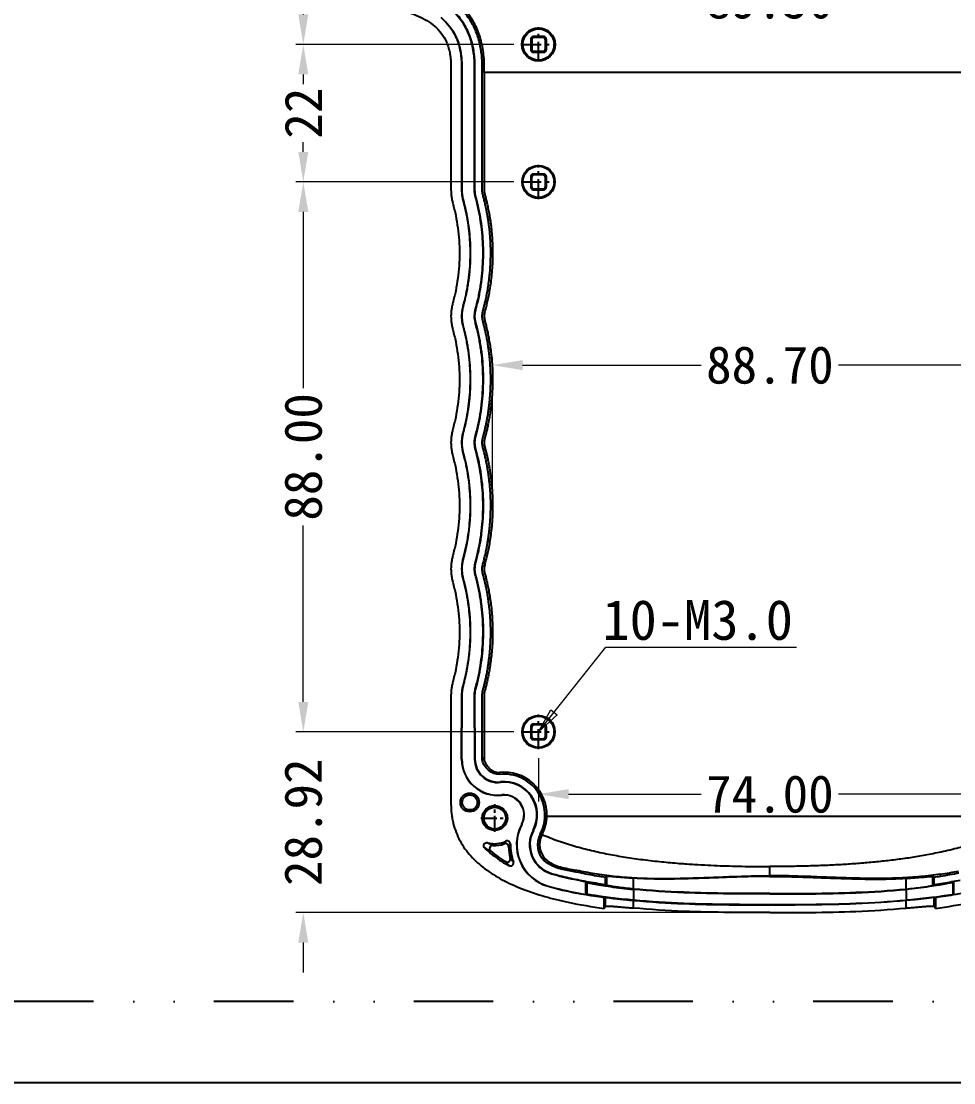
# Model space of a CAD drawing. Header units: millimetres. Extents: x 186 to 1161, y 123 to 802.
# Drawn here: x 427.3 to 576.4, y 122.8 to 292.7 of the extents above; entities that cross this region are included whole.
import ezdxf

# ---------------------------------------------------------------- set-up
doc = ezdxf.new("R2010")
doc.units = ezdxf.units.MM
doc.linetypes.add('CENTER', pattern=[50.8, 31.75, -6.35, 6.35, -6.35])
doc.linetypes.add('DIVIDE', pattern=[31.75, 12.7, -6.35, 0, -6.35, 0, -6.35])
doc.layers.add('dim', color=3, linetype='Continuous', lineweight=9)
doc.styles.add('FFS', font='')
doc.styles.get('FFS').set_extended_font_data('FangSong_GB2312')
doc.dimstyles.new('YanXiu', dxfattribs={"dimtxt": 2.5, "dimasz": 2.2, "dimexe": 0.66, "dimexo": 0.66, "dimgap": 0.66, "dimtad": 0, "dimzin": 1, "dimdsep": 46, "dimtxsty": 'FFS', "dimcen": 0, "dimclrd": 256, "dimclre": 131, "dimclrt": 42, "dimazin": 0, "dimtfac": 1, "dimtofl": 0, "dimtmove": 0, "dimatfit": 3, "dimfxl": 1, "dimlwd": 5, "dimlwe": 5, "dimarcsym": 0})

# ---------------------------------------------------------------- blocks, each defined once
blk = doc.blocks.new('*D98')
at = {"layer": 'Defpoints', "color": 0}
for p in [(499, 305.49), (472.39, 288.99), (507.26, 288.99)]:
    blk.add_point(p, dxfattribs=at)
at = {"layer": 'dim', "color": 131, "lineweight": 5}
for p, q in [((497.8, 305.49), (471.19, 305.49)), ((506.06, 288.99), (471.19, 288.99))]:
    blk.add_line(p, q, dxfattribs=at)
at = {"layer": 'dim', "lineweight": 5}
blk.add_line((472.39, 300.69), (472.39, 293.79), dxfattribs=at)
at = {"layer": 'dim'}
for points in [[(471.59, 300.69), (473.19, 300.69), (472.39, 305.49)], [(471.59, 293.79), (473.19, 293.79), (472.39, 288.99)]]:
    blk.add_solid(points, dxfattribs=at)
at = {"layer": 'dim', "color": 42, "insert": (472.39, 320.28), "char_height": 6, "attachment_point": 5, "rotation": 90, "style": 'FFS'}
blk.add_mtext('16.50', dxfattribs=at)
blk = doc.blocks.new('*D99')
at = {"layer": 'Defpoints', "color": 0}
for p in [(507.26, 288.99), (472.39, 266.99), (507.26, 266.99)]:
    blk.add_point(p, dxfattribs=at)
at = {"layer": 'dim', "color": 131, "lineweight": 5}
for p, q in [((506.06, 288.99), (471.19, 288.99)), ((506.06, 266.99), (471.19, 266.99))]:
    blk.add_line(p, q, dxfattribs=at)
at = {"layer": 'dim', "lineweight": 5}
for p, q in [((472.39, 284.19), (472.39, 282.65)), ((472.39, 271.79), (472.39, 273.34))]:
    blk.add_line(p, q, dxfattribs=at)
at = {"layer": 'dim'}
for points in [[(471.59, 284.19), (473.19, 284.19), (472.39, 288.99)], [(471.59, 271.79), (473.19, 271.79), (472.39, 266.99)]]:
    blk.add_solid(points, dxfattribs=at)
at = {"layer": 'dim', "color": 42, "insert": (472.39, 277.99), "char_height": 6, "attachment_point": 5, "rotation": 90, "style": 'FFS'}
blk.add_mtext('22', dxfattribs=at)
blk = doc.blocks.new('*D128')
at = {"layer": 'Defpoints', "color": 0}
for p in [(507.26, 266.99), (472.39, 178.99), (507.26, 178.99)]:
    blk.add_point(p, dxfattribs=at)
at = {"layer": 'dim', "color": 131, "lineweight": 5}
for p, q in [((506.06, 266.99), (471.19, 266.99)), ((506.06, 178.99), (471.19, 178.99))]:
    blk.add_line(p, q, dxfattribs=at)
at = {"layer": 'dim', "lineweight": 5}
for p, q in [((472.39, 262.19), (472.39, 233.97)), ((472.39, 183.79), (472.39, 212.01))]:
    blk.add_line(p, q, dxfattribs=at)
at = {"layer": 'dim'}
for points in [[(471.59, 262.19), (473.19, 262.19), (472.39, 266.99)], [(471.59, 183.79), (473.19, 183.79), (472.39, 178.99)]]:
    blk.add_solid(points, dxfattribs=at)
at = {"layer": 'dim', "color": 42, "insert": (472.39, 222.99), "char_height": 6, "attachment_point": 5, "rotation": 90, "style": 'FFS'}
blk.add_mtext('88.00', dxfattribs=at)
blk = doc.blocks.new('*D129')
at = {"layer": 'Defpoints', "color": 0}
for p in [(507.26, 178.99), (472.39, 150.07), (547.01, 150.07)]:
    blk.add_point(p, dxfattribs=at)
at = {"layer": 'dim', "lineweight": 5}
for p, q in [((472.39, 183.79), (472.39, 188.59)), ((472.39, 145.27), (472.39, 140.47))]:
    blk.add_line(p, q, dxfattribs=at)
at = {"layer": 'dim', "color": 131, "lineweight": 5}
for p, q in [((506.06, 178.99), (471.19, 178.99)), ((545.81, 150.07), (471.19, 150.07))]:
    blk.add_line(p, q, dxfattribs=at)
at = {"layer": 'dim'}
for points in [[(471.59, 183.79), (473.19, 183.79), (472.39, 178.99)], [(471.59, 145.27), (473.19, 145.27), (472.39, 150.07)]]:
    blk.add_solid(points, dxfattribs=at)
at = {"layer": 'dim', "color": 42, "insert": (472.39, 164.53), "char_height": 6, "attachment_point": 5, "rotation": 90, "style": 'FFS'}
blk.add_mtext('28.92', dxfattribs=at)
blk = doc.blocks.new('*D101')
at = {"layer": 'Defpoints', "color": 0}
for p in [(502.26, 302.23), (591.76, 302.23), (591.76, 296.1)]:
    blk.add_point(p, dxfattribs=at)
at = {"layer": 'dim', "color": 131, "lineweight": 5}
for p, q in [((502.26, 301.03), (502.26, 294.9)), ((591.76, 301.03), (591.76, 294.9))]:
    blk.add_line(p, q, dxfattribs=at)
at = {"layer": 'dim', "lineweight": 5}
for p, q in [((507.06, 296.1), (536.03, 296.1)), ((586.96, 296.1), (557.99, 296.1))]:
    blk.add_line(p, q, dxfattribs=at)
at = {"layer": 'dim'}
for points in [[(507.06, 296.9), (507.06, 295.3), (502.26, 296.1)], [(586.96, 296.9), (586.96, 295.3), (591.76, 296.1)]]:
    blk.add_solid(points, dxfattribs=at)
at = {"layer": 'dim', "color": 42, "insert": (547.01, 296.1), "char_height": 6, "attachment_point": 5, "style": 'FFS'}
blk.add_mtext('89.50', dxfattribs=at)
blk = doc.blocks.new('*D102')
at = {"layer": 'Defpoints', "color": 0}
for p in [(510.01, 175.97), (584.01, 175.97), (584.01, 169.02)]:
    blk.add_point(p, dxfattribs=at)
at = {"layer": 'dim', "color": 131, "lineweight": 5}
for p, q in [((510.01, 174.77), (510.01, 167.82)), ((584.01, 174.77), (584.01, 167.82))]:
    blk.add_line(p, q, dxfattribs=at)
at = {"layer": 'dim', "lineweight": 5}
for p, q in [((514.81, 169.02), (536.03, 169.02)), ((579.21, 169.02), (557.99, 169.02))]:
    blk.add_line(p, q, dxfattribs=at)
at = {"layer": 'dim'}
for points in [[(514.81, 169.82), (514.81, 168.22), (510.01, 169.02)], [(579.21, 169.82), (579.21, 168.22), (584.01, 169.02)]]:
    blk.add_solid(points, dxfattribs=at)
at = {"layer": 'dim', "color": 42, "insert": (547.01, 169.02), "char_height": 6, "attachment_point": 5, "style": 'FFS'}
blk.add_mtext('74.00', dxfattribs=at)
blk = doc.blocks.new('*D166')
at = {"layer": 'Defpoints', "color": 0}
for p in [(591.36, 237.67), (502.66, 214.43), (591.36, 214.25)]:
    blk.add_point(p, dxfattribs=at)
at = {"layer": 'dim', "color": 131, "lineweight": 5}
for p, q in [((502.66, 215.63), (502.66, 238.87)), ((591.36, 215.45), (591.36, 238.87))]:
    blk.add_line(p, q, dxfattribs=at)
at = {"layer": 'dim', "lineweight": 5}
for p, q in [((507.46, 237.67), (536.03, 237.67)), ((586.56, 237.67), (557.99, 237.67))]:
    blk.add_line(p, q, dxfattribs=at)
at = {"layer": 'dim'}
for points in [[(507.46, 238.47), (507.46, 236.87), (502.66, 237.67)], [(586.56, 238.47), (586.56, 236.87), (591.36, 237.67)]]:
    blk.add_solid(points, dxfattribs=at)
at = {"layer": 'dim', "color": 42, "insert": (547.01, 237.67), "char_height": 6, "attachment_point": 5, "style": 'FFS'}
blk.add_mtext('88.70', dxfattribs=at)

msp = doc.modelspace()

# ---------------------------------------------------------------- linework, layer by layer
at = {"color": 7, "linetype": 'Continuous'}
for p, q in [((495.037, 292.691), (494.423, 293.281)), ((495.039, 292.693), (495.025, 292.679)), ((508.759, 289.842), (508.759, 288.142)), ((508.916, 289.685), (508.759, 289.842)), ((508.916, 289.685), (508.916, 288.299)), ((509.316, 290.085), (509.158, 290.242)), ((510.859, 290.242), (509.158, 290.242)), ((510.702, 290.085), (509.316, 290.085)), ((510.702, 290.085), (510.859, 290.242)), ((511.102, 289.685), (511.259, 289.842)), ((511.102, 288.299), (511.102, 289.685)), ((511.259, 288.142), (511.259, 289.842)), ((508.916, 288.299), (508.759, 288.142)), ((509.316, 287.899), (509.158, 287.742)), ((509.158, 287.742), (510.859, 287.742)), ((509.316, 287.899), (510.702, 287.899)), ((510.702, 287.899), (510.859, 287.742)), ((511.102, 288.299), (511.259, 288.142)), ((592.702, 284.492), (501.316, 284.492)), ((508.759, 267.842), (508.759, 266.142)), ((508.89, 267.711), (508.759, 267.842)), ((508.89, 267.711), (508.89, 266.273)), ((509.289, 268.111), (509.158, 268.242)), ((510.859, 268.242), (509.158, 268.242)), ((510.728, 268.111), (509.289, 268.111)), ((510.728, 268.111), (510.859, 268.242)), ((511.128, 267.711), (511.259, 267.842)), ((511.128, 266.273), (511.128, 267.711)), ((511.259, 266.142), (511.259, 267.842)), ((508.89, 266.273), (508.759, 266.142)), ((509.289, 265.873), (509.158, 265.742)), ((509.158, 265.742), (510.859, 265.742)), ((509.289, 265.873), (510.728, 265.873)), ((510.728, 265.873), (510.859, 265.742)), ((511.128, 266.273), (511.259, 266.142)), ((509.289, 180.111), (509.158, 180.242)), ((510.859, 180.242), (509.158, 180.242)), ((510.728, 180.111), (509.289, 180.111)), ((510.728, 180.111), (510.859, 180.242)), ((497.709, 174.619), (497.709, 179.654)), ((497.739, 174.619), (497.74, 179.654)), ((499.845, 179.654), (499.783, 179.654)), ((508.89, 179.711), (508.759, 179.842)), ((508.759, 179.842), (508.759, 178.142)), ((508.89, 179.711), (508.89, 178.273)), ((511.128, 179.711), (511.259, 179.842)), ((511.128, 178.273), (511.128, 179.711)), ((511.259, 178.142), (511.259, 179.842)), ((508.89, 178.273), (508.759, 178.142)), ((509.289, 177.873), (509.158, 177.742)), ((509.158, 177.742), (510.859, 177.742)), ((509.289, 177.873), (510.728, 177.873)), ((510.728, 177.873), (510.859, 177.742)), ((511.128, 178.273), (511.259, 178.142)), ((499.783, 175.26), (499.783, 174.619)), ((499.844, 175.11), (499.844, 174.619)), ((497.739, 174.619), (497.709, 174.619)), ((499.783, 174.619), (499.844, 174.619)), ((501.171, 174.768), (501.306, 174.767)), ((501.307, 174.96), (501.306, 174.767)), ((503.782, 172.184), (503.748, 172.488)), ((503.924, 170.916), (503.917, 170.976)), ((504.151, 168.885), (504.154, 168.855)), ((511.344, 165.492), (579.705, 165.492)), ((507.344, 164.18), (507.317, 164.195)), ((509.147, 163.219), (509.201, 163.19)), ((510.273, 162.618), (510.557, 162.466)), ((511.137, 158.606), (510.923, 158.388)), ((512.089, 156.278), (512.106, 156.337)), ((516.767, 156.422), (516.826, 156.722)), ((547.009, 155.86), (547.009, 157.437)), ((517.6, 155.017), (517.723, 154.911)), ((517.6, 152.941), (517.6, 155.017)), ((517.723, 154.911), (517.723, 152.961)), ((519.703, 155.907), (519.75, 156.21)), ((520.709, 154.581), (520.709, 155.762)), ((520.922, 154.409), (520.709, 154.581)), ((520.922, 154.409), (520.922, 155.877)), ((525.22, 153.839), (525.22, 155.555)), ((568.797, 153.839), (568.797, 155.555)), ((573.096, 154.409), (573.096, 155.877)), ((573.096, 154.409), (573.308, 154.581)), ((573.308, 154.581), (573.308, 155.762)), ((574.314, 155.907), (574.267, 156.21)), ((576.417, 155.017), (576.295, 154.911)), ((576.295, 154.911), (576.295, 152.961)), ((576.417, 152.941), (576.417, 155.017)), ((511.567, 154.302), (511.559, 154.273)), ((516.16, 153.209), (516.152, 153.18)), ((517.6, 152.941), (517.723, 152.961)), ((525.22, 153.783), (525.22, 152.046)), ((547.009, 153.057), (547.009, 153.113)), ((568.797, 153.783), (568.797, 152.046)), ((576.417, 152.941), (576.295, 152.961)), ((520.509, 150.737), (520.509, 152.454)), ((520.722, 151.089), (520.722, 152.496)), ((525.22, 150.786), (525.22, 152.02)), ((547.009, 151.302), (547.009, 151.328)), ((568.797, 150.786), (568.797, 152.02)), ((573.296, 151.089), (573.296, 152.496)), ((573.508, 152.454), (573.508, 150.737)), ((520.509, 150.737), (520.722, 151.089)), ((573.296, 151.089), (573.508, 150.737))]:
    msp.add_line(p, q, dxfattribs=at)
at = {"color": 1, "linetype": 'CENTER', "ltscale": 0.1}
for p, q in [((510.009, 286.242), (510.009, 291.742)), ((507.259, 288.992), (512.759, 288.992)), ((510.009, 264.242), (510.009, 269.742)), ((507.259, 266.992), (512.759, 266.992)), ((510.009, 176.242), (510.009, 181.742)), ((507.259, 178.992), (512.759, 178.992))]:
    msp.add_line(p, q, dxfattribs=at)
at = {"color": 1, "linetype": 'CENTER', "ltscale": 0.08}
for p, q in [((503.009, 162.992), (503.009, 167.392)), ((500.809, 165.192), (505.209, 165.192))]:
    msp.add_line(p, q, dxfattribs=at)
at = {"color": 2, "linetype": 'DIVIDE'}
msp.add_lwpolyline([(630.555, 135.836), (229.475, 135.836, -0.4142136), (199.475, 165.836), (199.475, 395.189, -0.4142136), (229.475, 425.189), (630.555, 425.189, -0.4142136), (660.555, 395.189), (660.555, 165.836, -0.4142136)], format="xyb", close=True, dxfattribs=at)
at = {"color": 7, "linetype": 'Continuous'}
for centre, radius in [((510.009, 288.992), 2.657), ((510.009, 288.992), 2.5), ((510.009, 266.992), 2.631), ((510.009, 266.992), 2.5), ((510.009, 178.992), 2.631), ((510.009, 178.992), 2.5), ((499.009, 167.692), 1.5), ((499.009, 167.692), 1.203), ((503.009, 165.192), 2), ((503.009, 165.192), 1.75)]:
    msp.add_circle(centre, radius, dxfattribs=at)
for centre, radius, start, end in [((536.218, 189.967), 39.292, 201.98114, 202.21793), ((503.509, 174.619), 5.8, 179.99872, 276.38989), ((503.509, 174.619), 5.77, 179.99872, 276.38988), ((503.509, 174.619), 3.726, 180, 276.38988), ((503.509, 174.619), 3.665, 180.00039, 276.38988), ((482.168, 188.119), 23.224, 324.18117, 324.90999), ((521.039, 160.838), 24.265, 144.40991, 144.96566), ((504.509, 165.692), 6.838, 358.32395, 96.38988), ((504.509, 165.692), 6.532, 331.92913, 96.38794), ((504.509, 165.692), 5.317, 331.92913, 96.38988), ((504.509, 165.692), 5.256, 331.92913, 96.38988), ((504.509, 165.692), 3.213, 331.92913, 96.38988), ((504.509, 165.692), 3.182, 331.92914, 96.38986), ((504.509, 165.692), 6.855, 332.89075, 358.32822), ((513.423, 160.938), 6.921, 151.92913, 254.36861), ((513.423, 160.938), 6.89, 151.92913, 254.36861), ((513.423, 160.938), 4.847, 151.92913, 254.01867), ((513.423, 160.938), 4.786, 151.92913, 254.0184), ((503.009, 165.192), 4.1, 254.18436, 295.69769), ((484.796, 172.812), 22.97, 329.25624, 330.48928), ((505.003, 161.047), 0.5, 359.2444, 115.70967), ((513.423, 160.938), 3.571, 151.92913, 225.56353), ((513.419, 160.925), 3.25, 151.6839, 225.46141), ((504.52, 165.72), 6.857, 331.67948, 332.64079), ((505.269, 166.822), 7.485, 238.86637, 247.08278), ((502.68, 160.307), 0.5, 86.10911, 229.22887), ((503.009, 165.192), 4.397, 266.16175, 290.36059), ((504.712, 160.601), 0.5, 2.20389, 110.36866), ((485.466, 174.627), 24.209, 324.65043, 325.86007), ((513.423, 160.938), 8.218, 182.21196, 195.1645), ((513.423, 160.938), 7.921, 179.25639, 200.2167), ((505.01, 158.657), 0.5, 239.469, 15.19602), ((515.48, 166.555), 13.578, 217.83156, 221.32803), ((505.522, 158.027), 0.5, 241.55609, 20.25533), ((515.219, 166.536), 12.435, 218.53973, 222.09085), ((517.644, 160.98), 4.335, 255.61351, 259.12655), ((530.744, 227.579), 72.517, 258.88714, 261.24301), ((530.825, 228.085), 72.722, 258.9011, 261.2402), ((563.192, 228.085), 72.723, 278.7598, 281.09874), ((563.273, 227.58), 72.518, 278.757, 281.11256), ((527.42, 205.797), 50.483, 261.20777, 262.3611), ((479.036, 233.161), 87.904, 298.29894, 298.45631), ((614.981, 233.161), 87.904, 241.54369, 241.70106), ((566.597, 205.797), 50.483, 277.6389, 278.79223), ((527.811, 212.359), 60.317, 254.36861, 258.85467), ((527.811, 212.359), 60.287, 254.36861, 258.85689), ((529.88, 222.905), 71.033, 258.86318, 260.04453), ((500.387, 254.504), 104.016, 281.1546, 281.27398), ((593.631, 254.504), 104.016, 258.72602, 258.8454)]:
    msp.add_arc(centre, radius, start, end, dxfattribs=at)
for centre, major_axis, start_param, end_param in [((509.159, 289.842), (-0.283, 0.283), -0.7850555, 0.7850555), ((509.316, 289.685), (-0.283, 0.283), -0.7850555, 0.7850555), ((510.701, 289.685), (0.283, 0.283), -0.7850555, 0.7850555), ((510.858, 289.842), (0.283, 0.283), -0.7850555, 0.7850555), ((509.159, 288.142), (-0.283, -0.283), -0.7850555, 0.7850555), ((509.316, 288.299), (0.283, 0.283), -3.9266482, -2.3565371), ((510.701, 288.299), (-0.283, 0.283), -3.9266482, -2.3565371), ((510.858, 288.142), (0.283, -0.283), -0.7850555, 0.7850555), ((509.159, 267.842), (-0.283, 0.283), -0.7850555, 0.7850555), ((509.29, 267.711), (-0.283, 0.283), -0.7850555, 0.7850555), ((510.728, 267.711), (0.283, 0.283), -0.7850555, 0.7850555), ((510.858, 267.842), (0.283, 0.283), -0.7850555, 0.7850555), ((509.159, 266.142), (-0.283, -0.283), -0.7850555, 0.7850555), ((509.29, 266.273), (0.283, 0.283), -3.9266482, -2.3565371), ((510.728, 266.273), (-0.283, 0.283), -3.9266482, -2.3565371), ((510.858, 266.142), (0.283, -0.283), -0.7850555, 0.7850555), ((509.159, 179.842), (-0.283, 0.283), -0.7850555, 0.7850555), ((509.29, 179.711), (-0.283, 0.283), -0.7850555, 0.7850555), ((510.728, 179.711), (0.283, 0.283), -0.7850555, 0.7850555), ((510.858, 179.842), (0.283, 0.283), -0.7850555, 0.7850555), ((509.159, 178.142), (-0.283, -0.283), -0.7850555, 0.7850555), ((509.29, 178.273), (0.283, 0.283), -3.9266482, -2.3565371), ((510.728, 178.273), (-0.283, 0.283), -3.9266482, -2.3565371), ((510.858, 178.142), (0.283, -0.283), -0.7850555, 0.7850555)]:
    msp.add_ellipse(centre, major_axis=major_axis, ratio=0.999315, start_param=start_param, end_param=end_param, dxfattribs=at)
for points, start_tangent, end_tangent in [([(503.509, 387.703), (502.454, 387.665), (498.743, 387.521), (495.032, 387.366), (493.177, 387.284), (491.322, 387.199), (489.467, 387.112), (488.54, 387.067), (487.613, 387.021), (486.856, 386.948), (486.109, 386.802), (484.676, 386.304), (483.36, 385.542), (482.213, 384.546), (481.276, 383.352), (480.58, 382), (480.153, 380.544), (480.045, 379.79), (480.009, 379.031), (480.009, 377.851), (480.009, 376.67), (480.009, 374.31), (480.009, 371.949), (480.009, 369.589), (480.009, 364.867), (480.009, 360.146), (480.009, 355.425), (480.009, 350.704), (480.009, 341.262), (480.009, 331.819), (480.009, 322.377), (480.009, 317.656), (480.009, 312.934), (480.009, 308.213), (480.009, 305.853), (480.009, 304.672), (480.009, 303.492), (480.047, 302.396), (480.178, 301.306), (480.659, 299.562), (481.412, 298.19), (482.397, 297.126), (484.89, 295.656), (487.817, 294.614), (490.768, 293.511), (493.397, 291.898), (494.461, 290.77), (495.286, 289.361), (495.845, 287.467), (495.97, 286.481), (496.009, 285.492), (496.009, 284.256), (496.009, 283.019), (496.009, 280.546), (496.009, 278.073), (496.009, 275.6), (496.009, 273.127), (496.009, 270.654), (496.009, 268.182), (496.009, 266.945), (496.009, 265.709), (496.026, 265.176), (496.08, 264.645), (496.168, 264.119), (496.291, 263.6), (496.542, 262.62), (496.759, 261.632), (497.095, 259.636), (497.365, 255.6), (497.297, 253.578), (497.095, 251.564), (496.759, 249.569), (496.542, 248.581), (496.291, 247.6), (496.168, 247.082), (496.08, 246.555), (496.009, 245.492), (496.08, 244.429), (496.168, 243.902), (496.291, 243.384), (496.542, 242.403), (496.759, 241.415), (497.095, 239.42), (497.297, 237.406), (497.365, 235.384), (497.297, 233.361), (497.095, 231.348), (496.759, 229.352), (496.542, 228.364), (496.291, 227.384), (496.168, 226.865), (496.08, 226.338), (496.009, 225.275), (496.08, 224.212), (496.168, 223.686), (496.291, 223.167), (496.542, 222.187), (496.759, 221.198), (497.095, 219.203), (497.297, 217.189), (497.365, 215.167), (497.297, 213.145), (497.095, 211.131), (496.759, 209.136), (496.542, 208.147), (496.291, 207.167), (496.168, 206.649), (496.08, 206.122), (496.009, 205.059), (496.08, 203.996), (496.168, 203.469), (496.291, 202.95), (496.542, 201.97), (496.759, 200.982), (497.095, 198.986), (497.297, 196.973), (497.365, 194.951), (497.095, 190.914), (496.759, 188.919), (496.542, 187.931), (496.291, 186.951), (496.168, 186.432), (496.08, 185.906), (496.026, 185.375), (496.009, 184.842), (496.009, 183.758), (496.009, 182.673), (496.009, 180.505), (496.009, 176.167), (496.009, 173.998), (496.009, 171.83), (496.009, 170.745), (496.009, 169.661), (496.009, 168.576), (496.009, 168.034), (496.009, 167.763), (496.009, 167.492), (496.01, 167.282), (496.015, 167.073), (496.033, 166.66), (496.104, 165.854), (496.221, 165.074), (496.383, 164.319), (496.839, 162.883), (497.461, 161.543), (499.17, 159.136), (501.442, 157.074), (504.206, 155.329), (507.392, 153.874), (514.748, 151.732), (520.509, 150.737)], (-0.9993428, -0.0362491), (0.9907819, -0.135467)), ([(501, 174.556), (501.01, 179.654), (501.009, 180.311), (501.009, 180.903), (501.009, 181.437), (501.009, 181.915), (501.009, 182.344), (501.009, 182.728), (501.009, 183.074), (501.009, 183.393), (501.009, 183.697), (501.008, 183.997), (501.007, 184.296), (501.007, 184.585), (501.01, 184.855), (501.016, 185.049), (501.032, 185.209), (501.055, 185.367), (501.09, 185.528), (501.147, 185.754), (501.211, 186.001), (501.275, 186.248), (501.339, 186.5), (501.404, 186.764), (501.471, 187.047), (501.541, 187.357), (501.615, 187.701), (501.693, 188.086), (501.774, 188.516), (501.859, 188.994), (501.945, 189.518), (502.028, 190.081), (502.107, 190.682), (502.179, 191.325), (502.244, 192.02), (502.299, 192.789), (502.342, 193.654), (502.364, 194.614), (502.359, 195.623), (502.326, 196.609), (502.271, 197.527), (502.201, 198.362), (502.12, 199.109), (502.035, 199.767), (501.95, 200.348), (501.867, 200.863), (501.785, 201.327), (501.706, 201.748), (501.631, 202.123), (501.561, 202.452), (501.496, 202.745), (501.434, 203.013), (501.372, 203.268), (501.309, 203.521), (501.244, 203.772), (501.181, 204.015), (501.119, 204.256), (501.072, 204.451), (501.043, 204.613), (501.018, 204.829), (501.009, 205.061), (501.021, 205.318), (501.051, 205.559), (501.108, 205.817), (501.196, 206.158), (501.29, 206.521), (501.382, 206.891), (501.472, 207.267), (501.558, 207.65), (501.643, 208.053), (501.731, 208.499), (501.823, 209.004), (501.918, 209.565), (502.009, 210.164), (502.093, 210.787), (502.168, 211.432), (502.233, 212.105), (502.288, 212.833), (502.332, 213.641), (502.36, 214.541), (502.364, 215.511), (502.34, 216.507), (502.289, 217.485), (502.218, 218.389), (502.136, 219.184), (502.05, 219.88), (501.96, 220.501), (501.87, 221.063), (501.781, 221.567), (501.697, 222.01), (501.618, 222.403), (501.54, 222.767), (501.46, 223.121), (501.374, 223.475), (501.286, 223.827), (501.198, 224.169), (501.118, 224.476), (501.065, 224.7), (501.04, 224.848), (501.02, 225.021), (501.011, 225.176), (501.009, 225.312), (501.013, 225.435), (501.022, 225.546), (501.033, 225.652), (501.048, 225.754), (501.062, 225.835), (501.08, 225.918), (501.109, 226.036), (501.143, 226.169), (501.178, 226.307), (501.215, 226.452), (501.255, 226.609), (501.299, 226.781), (501.347, 226.973), (501.4, 227.186), (501.457, 227.422), (501.518, 227.684), (501.581, 227.97), (501.646, 228.282), (501.714, 228.624), (501.784, 228.997), (501.856, 229.407), (501.93, 229.858), (502.005, 230.353), (502.079, 230.894), (502.15, 231.482), (502.215, 232.127), (502.275, 232.852), (502.324, 233.681), (502.357, 234.607), (502.365, 235.584), (502.346, 236.562), (502.302, 237.502), (502.239, 238.374), (502.164, 239.152), (502.084, 239.836), (502.001, 240.442), (501.919, 240.982), (501.836, 241.472), (501.756, 241.916), (501.679, 242.316), (501.607, 242.67), (501.54, 242.983), (501.476, 243.267), (501.414, 243.532), (501.351, 243.787), (501.287, 244.037), (501.224, 244.283), (501.162, 244.521), (501.104, 244.751), (501.062, 244.931), (501.036, 245.094), (501.015, 245.311), (501.01, 245.538), (501.023, 245.777), (501.05, 245.989), (501.092, 246.187), (501.159, 246.451), (501.233, 246.737), (501.305, 247.023), (501.378, 247.313), (501.449, 247.607), (501.52, 247.915), (501.594, 248.251), (501.672, 248.628), (501.754, 249.053), (501.837, 249.513), (501.918, 250.001), (501.997, 250.512), (502.071, 251.048), (502.14, 251.616), (502.205, 252.231), (502.263, 252.907), (502.312, 253.659), (502.348, 254.492), (502.365, 255.404), (502.357, 256.389), (502.319, 257.407), (502.255, 258.388), (502.174, 259.279), (502.081, 260.072), (501.983, 260.781), (501.883, 261.418), (501.782, 261.991), (501.685, 262.503), (501.592, 262.959), (501.502, 263.366), (501.417, 263.731), (501.334, 264.074), (501.25, 264.404), (501.17, 264.717), (501.095, 265.007), (501.043, 265.23), (501.023, 265.357), (501.014, 265.539), (501.009, 265.808), (501.007, 266.078), (501.007, 266.352), (501.008, 266.635), (501.009, 266.925), (501.01, 267.214), (501.01, 267.502), (501.01, 267.801), (501.009, 268.126), (501.009, 268.49), (501.009, 268.897), (501.009, 269.345), (501.009, 269.836), (501.009, 270.372), (501.009, 270.955), (501.009, 271.586), (501.009, 272.276), (501.009, 273.047), (501.009, 273.921), (501.009, 274.906), (501.009, 275.987), (501.009, 277.146), (501.009, 278.366), (501.009, 279.62), (501.009, 280.889), (501.009, 282.142), (501.009, 283.345), (501.01, 284.464), (501.011, 285.516), (500.977, 286.528), (500.891, 287.497), (500.749, 288.455), (500.538, 289.413), (500.256, 290.358), (499.905, 291.276), (499.476, 292.175), (498.943, 293.082), (498.26, 294.03), (497.37, 295.025), (496.664, 295.678)], (0.004704, 0.9999889), (-0.7607974, 0.6489895)), ([(501.333, 284.492), (501.232, 287.356), (500.741, 289.894), (499.868, 292.12), (498.636, 294.074), (497.061, 295.77)], (0.0048717, 0.9999881), (-0.7483293, 0.6633274)), ([(499.783, 179.654), (499.783, 181.424), (499.783, 183.202), (499.782, 184.096), (499.784, 184.886), (499.794, 185.155), (499.817, 185.373), (499.834, 185.496), (499.851, 185.6), (499.902, 185.83), (500.111, 186.647), (500.345, 187.624), (500.714, 189.587), (500.971, 191.56), (501.11, 193.548), (501.134, 195.537), (501.042, 197.528), (500.833, 199.509), (500.686, 200.491), (500.512, 201.468), (500.306, 202.451), (500.068, 203.424), (499.878, 204.171), (499.839, 204.372), (499.808, 204.608), (499.783, 205.08), (499.812, 205.546), (499.844, 205.773), (499.89, 205.998), (499.972, 206.326), (500.087, 206.766), (500.323, 207.743), (500.526, 208.726), (500.698, 209.704), (500.844, 210.686), (501.048, 212.67), (501.135, 214.659), (501.107, 216.648), (500.963, 218.635), (500.702, 220.608), (500.328, 222.57), (500.092, 223.546), (499.977, 223.989), (499.892, 224.328), (499.845, 224.552), (499.813, 224.775), (499.791, 225.015), (499.783, 225.248), (499.788, 225.478), (499.806, 225.714), (499.837, 225.95), (499.876, 226.153), (499.954, 226.472), (500.063, 226.895), (500.299, 227.857), (500.682, 229.822), (500.95, 231.79), (501.101, 233.779), (501.137, 235.769), (501.056, 237.76), (500.859, 239.745), (500.718, 240.725), (500.549, 241.702), (500.349, 242.69), (500.115, 243.674), (499.906, 244.485), (499.82, 244.941), (499.795, 245.183), (499.784, 245.419), (499.801, 245.882), (499.83, 246.123), (499.866, 246.327), (499.934, 246.608), (500.041, 247.025), (500.275, 247.974), (500.488, 248.961), (500.666, 249.939), (500.816, 250.92), (501.032, 252.902), (501.132, 254.89), (501.115, 256.88), (500.983, 258.868), (500.733, 260.845), (500.567, 261.822), (500.372, 262.797), (500.141, 263.789), (499.927, 264.627), (499.855, 264.924), (499.815, 265.131), (499.796, 265.321), (499.787, 265.58), (499.781, 266.351), (499.784, 267.234), (499.783, 269.02), (499.783, 270.787), (499.783, 272.559), (499.783, 274.33), (499.783, 276.102), (499.783, 277.873), (499.783, 279.64), (499.783, 281.423), (499.783, 283.191), (499.787, 284.953), (499.776, 285.959), (499.701, 287.102), (499.526, 288.326), (499.224, 289.562), (498.163, 292.013), (496.494, 294.168)], (-0.0002432, 1), (-0.7077605, 0.7064524)), ([(499.845, 179.654), (499.844, 181.424), (499.844, 183.202), (499.843, 184.096), (499.846, 184.885), (499.855, 185.151), (499.877, 185.365), (499.894, 185.488), (499.911, 185.589), (499.961, 185.815), (500.171, 186.632), (500.404, 187.61), (500.775, 189.577), (501.031, 191.554), (501.171, 193.545), (501.195, 195.538), (501.103, 197.533), (500.894, 199.518), (500.746, 200.501), (500.572, 201.479), (500.365, 202.465), (500.127, 203.44), (499.938, 204.185), (499.9, 204.381), (499.868, 204.615), (499.844, 205.08), (499.872, 205.539), (499.904, 205.763), (499.95, 205.984), (500.032, 206.31), (500.146, 206.751), (500.383, 207.73), (500.586, 208.714), (500.759, 209.694), (500.904, 210.678), (501.109, 212.666), (501.196, 214.658), (501.168, 216.65), (501.023, 218.642), (500.762, 220.618), (500.387, 222.583), (500.151, 223.561), (500.037, 224.005), (499.951, 224.342), (499.905, 224.562), (499.874, 224.782), (499.852, 225.019), (499.844, 225.249), (499.849, 225.475), (499.867, 225.707), (499.898, 225.941), (499.935, 226.14), (500.014, 226.457), (500.122, 226.88), (500.359, 227.843), (500.742, 229.812), (501.011, 231.784), (501.162, 233.776), (501.198, 235.77), (501.117, 237.764), (500.92, 239.753), (500.779, 240.734), (500.609, 241.713), (500.409, 242.703), (500.174, 243.689), (499.966, 244.499), (499.88, 244.948), (499.856, 245.188), (499.845, 245.42), (499.862, 245.876), (499.891, 246.114), (499.926, 246.314), (499.993, 246.593), (500.1, 247.01), (500.335, 247.96), (500.548, 248.949), (500.726, 249.929), (500.877, 250.912), (501.093, 252.897), (501.193, 254.889), (501.176, 256.882), (501.043, 258.873), (500.794, 260.854), (500.627, 261.833), (500.432, 262.81), (500.201, 263.804), (499.986, 264.643), (499.914, 264.938), (499.875, 265.141), (499.857, 265.325), (499.848, 265.581), (499.842, 266.351), (499.845, 267.234), (499.844, 269.02), (499.844, 270.787), (499.844, 272.559), (499.844, 274.33), (499.844, 276.102), (499.844, 277.873), (499.844, 279.64), (499.844, 281.423), (499.844, 283.191), (499.848, 284.953), (499.837, 285.961), (499.762, 287.108), (499.586, 288.337), (499.283, 289.58), (498.215, 292.044), (496.559, 294.19)], (-0.0002427, 1), (-0.7056883, 0.7085224)), ([(495.037, 292.691), (496.376, 290.96), (497.239, 288.962), (497.489, 287.935), (497.638, 286.894), (497.703, 285.887), (497.713, 284.953), (497.709, 283.187), (497.709, 281.416), (497.709, 279.639), (497.709, 277.87), (497.709, 274.328), (497.709, 272.557), (497.709, 270.785), (497.709, 269.017), (497.71, 267.236), (497.707, 266.355), (497.713, 265.521), (497.767, 264.832), (497.912, 264.126), (498.13, 263.281), (498.345, 262.359), (498.685, 260.524), (498.918, 258.667), (499.043, 256.801), (498.965, 253.064), (498.762, 251.204), (498.62, 250.279), (498.454, 249.363), (498.256, 248.446), (498.032, 247.541), (497.924, 247.118), (497.837, 246.755), (497.778, 246.423), (497.736, 246.074), (497.71, 245.379), (497.762, 244.678), (497.889, 244), (498.105, 243.157), (498.325, 242.241), (498.51, 241.321), (498.803, 239.477), (498.988, 237.615), (499.063, 235.745), (499.03, 233.876), (498.888, 232.011), (498.635, 230.158), (498.279, 228.323), (498.054, 227.411), (497.852, 226.608), (497.789, 226.276), (497.744, 225.929), (497.709, 225.234), (497.753, 224.533), (497.803, 224.192), (497.873, 223.856), (498.083, 223.03), (498.304, 222.117), (498.654, 220.279), (498.899, 218.425), (499.035, 216.559), (499.062, 214.69), (498.979, 212.822), (498.788, 210.961), (498.489, 209.116), (498.3, 208.199), (498.078, 207.284), (497.87, 206.467), (497.801, 206.13), (497.751, 205.785), (497.745, 204.39), (497.791, 204.043), (497.855, 203.713), (498.06, 202.907), (498.283, 201.993), (498.475, 201.075), (498.778, 199.233), (498.974, 197.372), (499.038, 193.634), (498.907, 191.769), (498.667, 189.915), (498.32, 188.074), (498.103, 187.162), (497.886, 186.319), (497.812, 185.978), (497.76, 185.637), (497.711, 184.931), (497.708, 184.091), (497.709, 183.202), (497.709, 181.427), (497.71, 179.654)], (0.706968, -0.7072455), (0.0002474, -1)), ([(495.057, 292.7), (496.92, 289.912), (497.7, 286.374), (497.729, 283.048), (497.73, 280.27), (497.73, 277.921), (497.73, 275.908), (497.73, 274.168), (497.73, 272.656), (497.73, 271.337), (497.73, 270.178), (497.73, 269.157), (497.731, 268.269), (497.731, 267.498), (497.73, 266.795), (497.728, 266.111), (497.738, 265.42), (497.803, 264.739), (497.949, 264.069), (498.127, 263.381), (498.299, 262.671), (498.458, 261.929), (498.61, 261.117), (498.758, 260.181), (498.895, 259.107), (499.006, 257.898), (499.075, 256.502), (499.08, 254.913), (499.008, 253.328), (498.878, 251.936), (498.726, 250.799), (498.571, 249.86), (498.415, 249.054), (498.25, 248.321), (498.074, 247.61), (497.889, 246.88), (497.771, 246.177), (497.733, 245.521), (497.765, 244.863), (497.873, 244.18), (498.043, 243.495), (498.213, 242.826), (498.372, 242.138), (498.522, 241.39), (498.663, 240.59), (498.794, 239.728), (498.912, 238.758), (499.01, 237.644), (499.075, 236.377), (499.087, 234.941), (499.023, 233.306), (498.85, 231.463), (498.557, 229.556), (498.218, 227.956), (497.878, 226.605), (497.737, 225.432), (497.791, 224.436), (497.962, 223.6), (498.173, 222.78), (498.365, 221.961), (498.531, 221.14), (498.676, 220.307), (498.81, 219.403), (498.932, 218.37), (499.029, 217.173), (499.085, 215.807), (499.08, 214.309), (499.006, 212.815), (498.882, 211.502), (498.737, 210.406), (498.585, 209.487), (498.43, 208.674), (498.261, 207.911), (498.091, 207.224), (497.93, 206.598), (497.806, 205.987), (497.744, 205.36), (497.746, 204.734), (497.81, 204.107), (497.937, 203.491), (498.095, 202.883), (498.256, 202.233), (498.417, 201.508), (498.571, 200.717), (498.719, 199.841), (498.856, 198.849), (498.975, 197.712), (499.061, 196.409), (499.094, 194.95), (499.058, 193.431), (498.962, 192.039), (498.833, 190.865), (498.692, 189.89), (498.546, 189.041), (498.388, 188.246), (498.221, 187.514), (498.054, 186.856), (497.894, 186.22), (497.782, 185.574), (497.741, 184.924), (497.737, 184.258), (497.739, 183.551), (497.74, 182.751), (497.739, 181.836), (497.74, 180.804), (497.74, 179.654)], (0.7063256, -0.7078871), (0.0003299, -0.9999999)), ([(495.066, 292.706), (496.402, 290.976), (497.268, 288.97), (497.519, 287.941), (497.668, 286.897), (497.734, 285.887), (497.743, 284.953), (497.74, 283.187), (497.74, 281.416), (497.74, 279.639), (497.74, 277.87), (497.74, 274.327), (497.74, 272.557), (497.74, 270.785), (497.739, 269.016), (497.74, 267.236), (497.737, 266.354), (497.744, 265.522), (497.797, 264.836), (497.942, 264.133), (498.16, 263.287), (498.375, 262.365), (498.715, 260.528), (498.949, 258.67), (499.073, 256.802), (498.995, 253.061), (498.792, 251.199), (498.65, 250.274), (498.484, 249.356), (498.285, 248.438), (498.062, 247.532), (497.953, 247.11), (497.867, 246.748), (497.808, 246.418), (497.767, 246.07), (497.741, 245.379), (497.793, 244.681), (497.919, 244.007), (498.135, 243.164), (498.355, 242.246), (498.54, 241.326), (498.833, 239.479), (499.018, 237.616), (499.094, 235.745), (499.06, 233.873), (498.918, 232.007), (498.665, 230.151), (498.308, 228.315), (498.083, 227.403), (497.882, 226.6), (497.819, 226.27), (497.774, 225.925), (497.74, 225.234), (497.784, 224.536), (497.833, 224.196), (497.903, 223.862), (498.113, 223.037), (498.334, 222.123), (498.685, 220.282), (498.93, 218.427), (499.066, 216.559), (499.092, 214.688), (499.01, 212.818), (498.818, 210.955), (498.519, 209.109), (498.329, 208.191), (498.108, 207.275), (497.994, 206.839), (497.9, 206.459), (497.831, 206.123), (497.781, 205.78), (497.776, 204.392), (497.822, 204.047), (497.885, 203.719), (498.089, 202.913), (498.313, 201.998), (498.505, 201.08), (498.808, 199.235), (499.004, 197.373), (499.069, 193.631), (498.937, 191.764), (498.697, 189.908), (498.349, 188.065), (498.132, 187.152), (497.916, 186.31), (497.842, 185.971), (497.79, 185.632), (497.741, 184.928), (497.739, 184.089), (497.74, 183.201), (497.739, 181.425), (497.74, 179.654)], (0.7061407, -0.7080715), (0.0002479, -1)), ([(501.316, 284.492), (501.315, 282.581), (501.315, 280.856), (501.315, 279.295), (501.315, 277.877), (501.315, 276.585), (501.315, 275.408), (501.315, 274.335), (501.315, 273.36), (501.315, 272.475), (501.315, 271.67), (501.315, 270.937), (501.315, 270.268), (501.314, 269.657), (501.314, 269.098), (501.314, 268.586), (501.315, 268.119), (501.315, 267.692), (501.315, 267.302), (501.315, 266.944), (501.313, 266.616), (501.312, 266.314), (501.312, 266.037), (501.315, 265.782), (501.319, 265.547), (501.333, 265.334), (501.381, 265.124), (501.439, 264.897), (501.503, 264.649), (501.571, 264.381), (501.645, 264.089), (501.722, 263.772), (501.802, 263.427), (501.885, 263.049), (501.97, 262.635), (502.058, 262.182), (502.147, 261.687), (502.237, 261.144), (502.326, 260.549), (502.411, 259.897), (502.491, 259.182), (502.561, 258.396), (502.618, 257.536), (502.657, 256.598), (502.671, 255.573), (502.652, 254.445), (502.59, 253.2), (502.472, 251.839), (502.313, 250.562), (502.135, 249.446), (501.95, 248.461), (501.758, 247.587), (501.565, 246.805), (501.386, 246.101), (501.315, 245.43), (501.401, 244.82), (501.568, 244.172), (501.744, 243.464), (501.918, 242.677), (502.088, 241.799), (502.253, 240.822), (502.404, 239.734), (502.532, 238.521), (502.626, 237.175), (502.669, 235.692), (502.65, 234.178), (502.58, 232.845), (502.477, 231.67), (502.352, 230.626), (502.213, 229.693), (502.068, 228.855), (501.921, 228.1), (501.77, 227.419), (501.62, 226.805), (501.479, 226.252), (501.357, 225.751), (501.315, 225.223), (501.373, 224.723), (501.497, 224.231), (501.635, 223.692), (501.777, 223.104), (501.918, 222.46), (502.058, 221.749), (502.196, 220.962), (502.329, 220.092), (502.45, 219.127), (502.553, 218.057), (502.63, 216.877), (502.668, 215.584), (502.657, 214.162), (502.579, 212.612), (502.445, 211.163), (502.279, 209.896), (502.093, 208.777), (501.899, 207.782), (501.697, 206.894), (501.495, 206.096), (501.333, 205.373), (501.336, 204.727), (501.472, 204.111), (501.644, 203.439), (501.819, 202.701), (501.992, 201.878), (502.16, 200.961), (502.32, 199.939), (502.463, 198.799), (502.577, 197.531), (502.651, 196.125), (502.669, 194.583), (502.622, 193.076), (502.528, 191.76), (502.404, 190.596), (502.261, 189.561), (502.107, 188.636), (501.948, 187.804), (501.787, 187.056), (501.624, 186.382), (501.468, 185.774), (501.34, 185.207), (501.313, 184.574), (501.314, 183.876), (501.315, 183.114), (501.315, 182.272), (501.314, 181.338), (501.315, 180.303), (501.315, 179.158), (501.314, 177.893), (501.312, 176.497), (501.307, 174.96)], (-0.0048693, -0.9999881), (-0.0042186, -0.9999911)), ([(497.709, 179.656), (497.724, 179.658), (497.739, 179.654)], (0.9761921, 0.2169076), (0.8601233, -0.5100862)), ([(499.783, 179.654), (499.783, 178.33), (499.783, 175.26)], (0.0002043, -1), (-0.0000583, -1)), ([(499.844, 179.654), (499.845, 178.33), (499.844, 175.11)], (0.0002039, -1), (-0.0000451, -1)), ([(503.782, 172.184), (501.013, 174.557)], (-0.9937711, -0.111441), (-0.1229101, 0.9924178)), ([(501.306, 174.767), (501.382, 174.309), (501.604, 173.822), (501.935, 173.369), (502.353, 172.979), (502.823, 172.688), (503.31, 172.515), (503.748, 172.488)], (-0.0044478, -0.9999901), (0.9937876, 0.1112933)), ([(510.611, 162.568), (513.173, 161.553), (515.816, 160.706), (518.499, 160.005), (521.182, 159.429), (523.887, 158.951), (526.731, 158.542), (529.707, 158.2), (532.51, 157.948), (534.937, 157.777), (537.082, 157.658), (539.08, 157.573), (541.056, 157.511), (543.042, 157.469), (545.029, 157.445), (547.009, 157.437)], (0.9140603, -0.4055784), (1, -0.0000088)), ([(580.512, 161.437), (577.255, 160.443), (574.406, 159.753), (571.851, 159.244), (569.458, 158.846), (567.088, 158.517), (564.686, 158.239), (562.27, 158.011), (559.864, 157.827), (557.48, 157.686), (555.08, 157.579), (552.587, 157.502), (549.922, 157.454), (547.009, 157.437)], (-0.945247, -0.3263559), (-1, -0.0000088)), ([(501.399, 160.415), (501.284, 160.599), (501.257, 160.814), (501.324, 161.02), (501.472, 161.179), (501.674, 161.26), (501.891, 161.247)], (-0.7016289, 0.7125425), (0.9621436, -0.2725429)), ([(501.399, 160.415), (502.943, 159.073), (505.284, 157.588)], (0.7016291, -0.7125424), (0.8796049, -0.475705)), ([(501.891, 161.247), (502.026, 161.164), (502.155, 161.089), (502.275, 161.022), (502.387, 160.963), (502.494, 160.909), (502.601, 160.858), (502.714, 160.805)], (0.8448779, -0.5349591), (0.9116385, -0.410993)), ([(502.354, 159.928), (503.481, 159.049), (504.756, 158.227)], (0.7567238, -0.6537347), (0.8616339, -0.5075303)), ([(516.767, 156.422), (510.923, 158.388)], (-0.9810698, 0.1936544), (-0.7140272, 0.700118)), ([(511.139, 158.608), (511.93, 158.008), (512.94, 157.551), (514.113, 157.223), (515.412, 156.974), (516.826, 156.722)], (0.712721, -0.7014477), (0.9810905, -0.1935493)), ([(512.106, 156.337), (514.806, 155.647), (517.677, 155.065), (520.709, 154.581)], (0.9613507, -0.2753267), (0.9902876, -0.1390343)), ([(516.567, 156.781), (516.623, 156.662), (516.694, 156.542), (516.767, 156.422)], (0.381542, -0.9243515), (0.5212947, -0.8533767)), ([(573.508, 150.737), (579.269, 151.732), (586.625, 153.874), (589.811, 155.329), (592.575, 157.074), (593.009, 157.41)], (0.9907819, 0.135467), (0.780727, 0.6248723)), ([(512.089, 156.278), (513.851, 155.81), (515.689, 155.391), (517.6, 155.017)], (0.9613515, -0.2753241), (0.984023, -0.1780412)), ([(517.723, 154.911), (518.008, 154.828), (518.766, 154.668), (519.958, 154.455), (521.51, 154.217), (523.307, 153.986), (525.22, 153.783)], (0.7596547, -0.6503266), (0.9955196, -0.0945551)), ([(519.75, 156.21), (522.882, 155.824), (526.188, 155.601), (529.421, 155.525), (532.337, 155.546), (534.812, 155.609), (536.973, 155.684), (538.979, 155.76), (540.973, 155.835), (542.989, 155.899), (545.007, 155.944), (547.009, 155.96)], (0.988254, -0.1528202), (1, 0)), ([(525.22, 155.555), (524.278, 155.614), (523.382, 155.679), (522.576, 155.745), (521.898, 155.805), (521.381, 155.851), (521.05, 155.877), (520.922, 155.877)], (-0.9983781, 0.0569306), (-0.8791814, -0.4764872)), ([(547.009, 155.86), (543.832, 155.82), (541.02, 155.736), (538.486, 155.643), (536.149, 155.556), (533.927, 155.486), (531.743, 155.44), (529.569, 155.429), (527.396, 155.464), (525.22, 155.555)], (-1, 0), (-0.9983781, 0.0569306)), ([(574.267, 156.21), (571.135, 155.824), (567.829, 155.601), (564.596, 155.525), (561.681, 155.546), (559.205, 155.609), (557.044, 155.684), (555.038, 155.76), (553.044, 155.835), (551.029, 155.899), (549.01, 155.944), (547.009, 155.96)], (-0.988254, -0.1528202), (-1, 0)), ([(547.009, 155.86), (550.185, 155.82), (552.997, 155.736), (555.531, 155.643), (557.868, 155.556), (560.091, 155.486), (562.274, 155.44), (564.449, 155.429), (566.621, 155.464), (568.797, 155.555)], (1, 0), (0.9983781, 0.0569306)), ([(568.797, 155.555), (569.74, 155.614), (570.635, 155.679), (571.441, 155.745), (572.119, 155.805), (572.637, 155.851), (572.967, 155.877), (573.096, 155.877)], (0.9983781, 0.0569306), (0.8791814, -0.4764872)), ([(576.295, 154.911), (576.009, 154.828), (575.252, 154.668), (574.059, 154.455), (572.507, 154.217), (570.71, 153.986), (568.797, 153.783)], (-0.7596547, -0.6503266), (-0.9955196, -0.0945551)), ([(573.308, 154.581), (574.714, 154.791), (576.089, 155.02), (577.432, 155.27)], (0.9902876, 0.1390343), (0.9811975, 0.1930063)), ([(520.509, 152.454), (517.281, 152.967), (516.152, 153.18)], (-0.9904363, 0.1379709), (-0.981141, 0.1932934)), ([(525.22, 152.046), (523.317, 152.238), (521.529, 152.445), (519.98, 152.647), (518.782, 152.816), (518.015, 152.927), (517.723, 152.961)], (-0.9956442, 0.093234), (-0.9867994, -0.1619475)), ([(525.22, 153.839), (523.913, 153.975), (522.73, 154.118), (521.777, 154.252), (521.157, 154.354), (520.922, 154.409)], (-0.9955155, 0.0945988), (-0.7768336, 0.6297059)), ([(547.009, 153.113), (540.501, 153.137), (533.246, 153.313), (525.22, 153.839)], (-1, -0.0000002), (-0.9955155, 0.0945988)), ([(547.009, 153.057), (540.509, 153.081), (533.253, 153.256), (525.22, 153.783)], (-1, -0.0000002), (-0.9955196, 0.0945551)), ([(547.009, 153.113), (553.517, 153.137), (560.771, 153.313), (568.797, 153.839)], (1, -0.0000002), (0.9955155, 0.0945988)), ([(547.009, 153.057), (553.508, 153.081), (560.764, 153.256), (568.797, 153.783)], (1, -0.0000002), (0.9955196, 0.0945551)), ([(568.797, 153.839), (570.104, 153.975), (571.287, 154.118), (572.241, 154.252), (572.86, 154.354), (573.096, 154.409)], (0.9955155, 0.0945988), (0.7768336, 0.6297059)), ([(568.797, 152.046), (570.7, 152.238), (572.488, 152.445), (574.037, 152.647), (575.235, 152.816), (576.003, 152.927), (576.295, 152.961)], (0.9956442, 0.093234), (0.9867994, -0.1619475)), ([(577.888, 153.184), (576.737, 152.967), (573.508, 152.454)], (-0.9810748, -0.1936292), (-0.9904363, -0.1379709)), ([(520.722, 152.496), (520.828, 152.489), (521.098, 152.46), (521.521, 152.411), (522.08, 152.347), (522.755, 152.271), (523.522, 152.189), (524.353, 152.104), (525.22, 152.02)], (0.9807039, 0.1954992), (0.9956461, -0.0932144)), ([(547.009, 151.328), (540.524, 151.352), (533.268, 151.525), (525.22, 152.046)], (-1, -0.0000002), (-0.9956442, 0.093234)), ([(525.22, 152.02), (533.256, 151.499), (540.512, 151.326), (547.009, 151.302)], (0.9956461, -0.0932144), (1, 0.0000002)), ([(547.009, 151.328), (553.493, 151.352), (560.749, 151.525), (568.797, 152.046)], (1, -0.0000002), (0.9956442, 0.093234)), ([(568.797, 152.02), (560.762, 151.499), (553.505, 151.326), (547.009, 151.302)], (-0.9956461, -0.0932144), (-1, 0.0000002)), ([(573.296, 152.496), (573.189, 152.489), (572.919, 152.46), (572.496, 152.411), (571.937, 152.347), (571.262, 152.271), (570.496, 152.189), (569.664, 152.104), (568.797, 152.02)], (-0.9807039, 0.1954992), (-0.9956461, -0.0932144)), ([(520.722, 151.089), (520.828, 151.115)], (0.5166188, 0.8562155), (0.9991831, -0.0404119)), ([(520.828, 151.115), (521.097, 151.118), (521.52, 151.099), (522.08, 151.061), (522.755, 151.007), (523.522, 150.94), (524.354, 150.866), (525.22, 150.786)], (0.9991831, -0.0404119), (0.9957298, -0.0923154)), ([(547.009, 150.073), (540.533, 150.097), (533.27, 150.269), (525.22, 150.786)], (-1, -0.0000002), (-0.9957298, 0.0923154)), ([(547.009, 150.073), (553.484, 150.097), (560.747, 150.269), (568.797, 150.786)], (1, -0.0000002), (0.9957298, 0.0923154)), ([(568.797, 150.786), (569.664, 150.866), (570.497, 150.941), (571.266, 151.007), (571.941, 151.061), (572.5, 151.099), (572.921, 151.118), (573.19, 151.115), (573.296, 151.089)], (0.9957298, 0.0923154), (0.5166188, -0.8562155))]:
    msp.add_spline(points, degree=3, dxfattribs=dict(at, start_tangent=start_tangent, end_tangent=end_tangent))
at = {"layer": 'Defpoints'}
msp.add_lwpolyline([(186.237, 802.316), (673.793, 802.316), (673.793, 122.836), (186.237, 122.836)], close=True, dxfattribs=at)

# ---------------------------------------------------------------- texts
at = {"layer": 'dim', "insert": (535.459, 196.862), "char_height": 6.4, "attachment_point": 5, "style": 'FFS'}
msp.add_mtext('10-M3.0', dxfattribs=at)

# ---------------------------------------------------------------- dimensions: what is measured, and where the dimension line sits
at = {"layer": 'dim'}
dim = msp.add_linear_dim(base=(472.389, 288.992), p1=(498.999, 305.494), p2=(507.259, 288.992), angle=90, dimstyle='YanXiu', override={"dimtxt": 6, "dimasz": 4.8, "dimexe": 1.1994, "dimexo": 1.1994, "dimgap": 1.1994, "dimtmove": 1}, dxfattribs=at)
dim.commit()
dim.dimension.update_dxf_attribs({"geometry": '*D98', "text_midpoint": (472.389, 320.278), "dimtype": 160})
dim = msp.add_linear_dim(base=(591.757, 296.098), p1=(502.26, 302.234), p2=(591.757, 302.234), dimstyle='YanXiu', override={"dimtxt": 6, "dimasz": 4.8, "dimexe": 1.1994, "dimexo": 1.1994, "dimgap": 1.1994}, dxfattribs=at)
dim.commit()
dim.dimension.update_dxf_attribs({"geometry": '*D101', "text_midpoint": (547.009, 296.098), "dimtype": 160})
for base, p1, p2, override, picture, middle in [((472.389, 266.992), (507.259, 288.992), (507.259, 266.992), {"dimtxt": 6, "dimasz": 4.8, "dimexe": 1.1994, "dimexo": 1.1994, "dimgap": 1.1994, "dimdec": 1, "dimzin": 9, "dimtmove": 1}, '*D99', (472.389, 277.992)), ((472.389, 178.992), (507.259, 266.992), (507.259, 178.992), {"dimtxt": 6, "dimasz": 4.8, "dimexe": 1.1994, "dimexo": 1.1994, "dimgap": 1.1994, "dimtmove": 1}, '*D128', (472.389, 222.992)), ((472.389, 150.073), (507.259, 178.992), (547.009, 150.073), {"dimtxt": 6, "dimasz": 4.8, "dimexe": 1.1994, "dimexo": 1.1994, "dimgap": 1.1994, "dimtmove": 1}, '*D129', (472.389, 164.533))]:
    dim = msp.add_linear_dim(base=base, p1=p1, p2=p2, angle=90, dimstyle='YanXiu', override=override, dxfattribs=at)
    dim.commit()
    dim.dimension.update_dxf_attribs({"geometry": picture, "text_midpoint": middle})
for base, p1, p2, picture, middle in [((591.3582, 237.6749), (502.6631, 214.4314), (591.3582, 214.2542), '*D166', (547.0107, 237.6749)), ((584.009, 169.017), (510.009, 175.967), (584.009, 175.967), '*D102', (547.009, 169.017))]:
    dim = msp.add_linear_dim(base=base, p1=p1, p2=p2, dimstyle='YanXiu', override={"dimtxt": 6, "dimasz": 4.8, "dimexe": 1.1994, "dimexo": 1.1994, "dimgap": 1.1994}, dxfattribs=at)
    dim.commit()
    dim.dimension.update_dxf_attribs({"geometry": picture, "text_midpoint": middle})

# ---------------------------------------------------------------- leaders
msp.add_leader([(510.009, 178.992), (520.756, 192.552), (551.256, 192.552)], dimstyle='YanXiu', override={"dimtxt": 8, "dimasz": 4, "dimexe": 1.5992, "dimexo": 1.5992, "dimgap": 1.5992, "dimzin": 8, "dimldrblk": 'ClosedBlank'}, dxfattribs=at)

doc.saveas('drawing.dxf')
